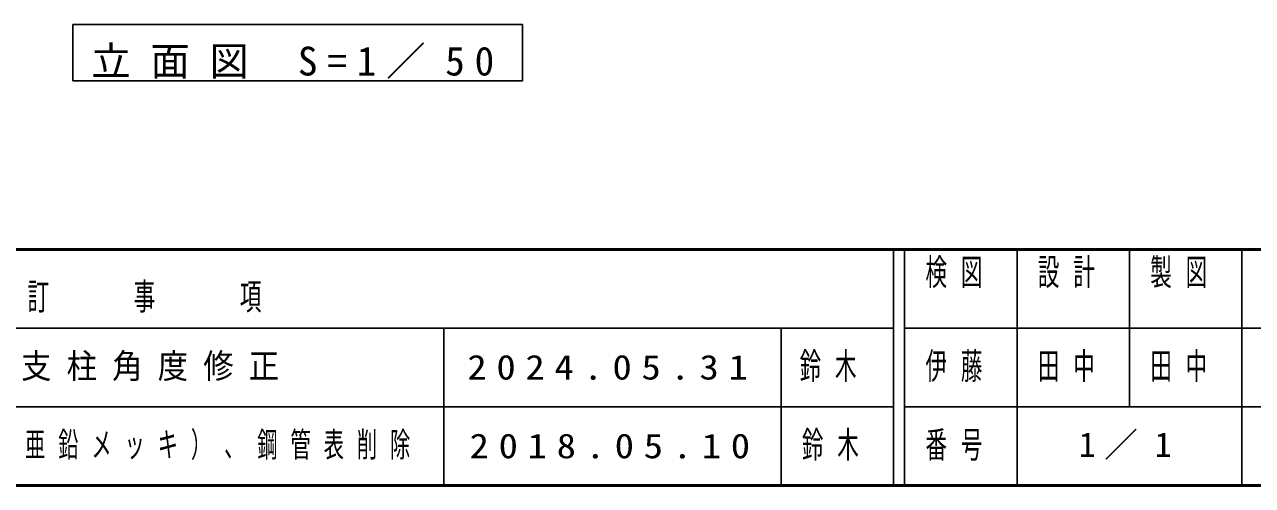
# Model space of a CAD drawing. Units: millimetres, scale not verified, with parts at other scales. Extents: x -35408 to 50, y -49934 to 13350.
# Drawn here: x -16040 to -10578, y 0 to 2050 of the extents above; entities that cross this region are included whole.
import ezdxf

# ---------------------------------------------------------------- set-up
doc = ezdxf.new("R2010")
doc.units = ezdxf.units.MM
doc.layers.add('A3図枠', color=7, linetype='Continuous', lineweight=25)
doc.layers.add('補助', color=2, linetype='Continuous', lineweight=25)
doc.layers.add('図面プロファイル', color=7, linetype='Continuous')
doc.styles.add('ＭＳ ゴシック', font='')
doc.styles.get('ＭＳ ゴシック').set_extended_font_data('MS Gothic')

msp = doc.modelspace()

# ---------------------------------------------------------------- linework, layer by layer
at = {"layer": 'A3図枠', "lineweight": 50}
for p, q in [((-19250, 1050), (0, 1050)), ((-19250, 0), (0, 0))]:
    msp.add_line(p, q, dxfattribs=at)
at = {"layer": 'A3図枠', "color": 211}
for p, q in [((-12175, 1050), (-12175, 0)), ((-12125, 1050), (-12125, 0)), ((-11625, 1050), (-11625, 350)), ((-11125, 1050), (-11125, 350)), ((-10625, 1050), (-10625, 0)), ((-12125, 350), (0, 350))]:
    msp.add_line(p, q, dxfattribs=at)
at = {"layer": 'A3図枠'}
for p, q in [((-19250, 700), (-12175, 700)), ((-14175, 700), (-14175, 0)), ((-12675, 700), (-12675, 0)), ((-12125, 700), (-9375, 700)), ((-19250, 350), (-12175, 350)), ((-11625, 350), (-11625, 0))]:
    msp.add_line(p, q, dxfattribs=at)
at = {"layer": '補助'}
msp.add_lwpolyline([(-15825, 2050), (-15825, 1800), (-13825, 1800), (-13825, 2050)], close=True, dxfattribs=at)

# ---------------------------------------------------------------- texts
at = {"layer": 'A3図枠', "color": 4, "char_height": 117.3, "style": 'ＭＳ ゴシック'}
for s, insert, attachment_point in [('\\T1.64;\\W0.6;検図', (-11875, 1008.333), 2), ('\\T1.64;\\W0.6;設計', (-11375, 1008.333), 2), ('\\T1.64;\\W0.6;製図', (-10875, 1008.333), 2), ('\\T1.64;\\W0.6;改\u3000\u3000訂\u3000\u3000事\u3000\u3000項', (-15712.5, 768.333), 8), ('\\T1.64;\\W0.6;番号', (-11875, 175), 5)]:
    msp.add_mtext(s, dxfattribs=dict(at, insert=insert, attachment_point=attachment_point))
at = {"layer": '図面プロファイル', "attachment_point": 5, "style": 'ＭＳ ゴシック'}
for s, insert, char_height in [('\\T1.5;\\W0.9;特記仕様変更\\~2014→2024、支柱角度修正', (-16712.5, 525), 110), ('\\T1.64;\\W0.6;鈴木', (-12435, 525), 117.3), ('\\T1.64;\\W0.6;伊藤', (-11875, 525), 117.3), ('\\T1.64;\\W0.6;田中', (-11375, 525), 117.3), ('\\T1.64;\\W0.6;田中', (-10875, 525), 117.3), ('\\T1.5;\\W1.15;2024.05.31', (-13425, 525), 110), ('\\T1.64;\\W0.6;メッキ仕様変更（緑色クロメートメッキ→電気亜鉛メッキ）、鋼管表削除', (-16702.5, 175), 110), ('\\T1.5;\\W1.15;2018.05.10', (-13415, 175), 110), ('\\T1.64;\\W0.6;鈴木', (-12425, 175), 117.3), ('\\T1.5;1／1', (-11125, 175), 110)]:
    msp.add_mtext(s, dxfattribs=dict(at, insert=insert, char_height=char_height))
at = {"layer": '補助', "insert": (-14825, 1808.333), "char_height": 128.3, "attachment_point": 8, "style": 'ＭＳ ゴシック'}
msp.add_mtext('\\T1.5;立面図\\~S=1／50', dxfattribs=at)

doc.saveas('drawing.dxf')
